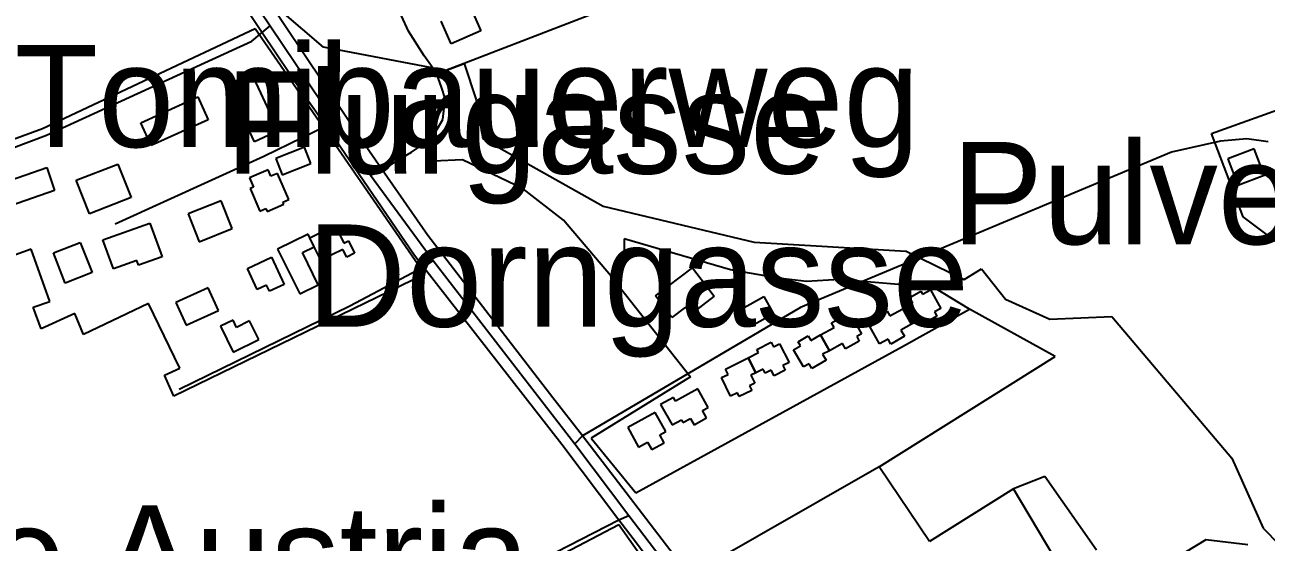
# Model space of a CAD drawing. Extents: x -3657 to 4700, y -7332 to 8131.
# Drawn here: x 1614 to 2141, y -1244 to -1024 of the extents above; entities that cross this region are included whole.
import ezdxf

# ---------------------------------------------------------------- set-up
doc = ezdxf.new("R2010")
doc.units = 0
for name, color, linetype in [('OSM_BUILDING_DETACHED', 9, 'CONTINUOUS'), ('OSM_BUILDING_YES', 9, 'CONTINUOUS'), ('OSM_HIGHWAY_CYCLEWAY', 8, 'CONTINUOUS'), ('OSM_HIGHWAY_FOOTWAY', 8, 'CONTINUOUS'), ('OSM_HIGHWAY_RESIDENTIAL', 8, 'CONTINUOUS'), ('OSM_HIGHWAY_SECONDARY', 8, 'CONTINUOUS'), ('OSM_HIGHWAY_SERVICE', 8, 'CONTINUOUS'), ('OSM_LABELS', 8, 'CONTINUOUS'), ('OSM_LANDUSE_FARMYARD', 3, 'CONTINUOUS'), ('OSM_LANDUSE_FOREST', 3, 'CONTINUOUS'), ('OSM_LANDUSE_RESIDENTIAL', 3, 'CONTINUOUS')]:
    doc.layers.add(name, color=color, linetype=linetype)

msp = doc.modelspace()

# ---------------------------------------------------------------- linework, layer by layer
at = {"layer": 'OSM_BUILDING_DETACHED'}
for p, q in [((1881.654277, -1139.487357), (1897.316189, -1127.467186)), ((1897.316189, -1127.467186), (1906.607155, -1139.598552)), ((1888.64715, -1148.605341), (1881.654277, -1139.487357)), ((1906.607155, -1139.598552), (1896.656341, -1147.226524)), ((1894.358249, -1144.235381), (1888.64715, -1148.605341)), ((1896.656341, -1147.226524), (1894.358249, -1144.235381))]:
    msp.add_line(p, q, dxfattribs=at)
at = {"layer": 'OSM_BUILDING_YES'}
for p, q in [((1803.367466, -1017.306372), (1807.53892, -1026.835777)), ((1794.910792, -1032.362165), (1790.739338, -1022.843879)), ((1807.53892, -1026.835777), (1794.910792, -1032.362165)), ((1700.165701, -1049.664095), (1710.192359, -1044.982789)), ((1710.192359, -1044.982789), (1721.58422, -1069.401195)), ((1711.557562, -1074.082501), (1700.165701, -1049.664095)), ((1663.350725, -1065.943033), (1687.552741, -1054.956974)), ((1687.552741, -1054.956974), (1691.93656, -1064.619813)), ((1667.726959, -1075.605872), (1663.350725, -1065.943033)), ((1691.93656, -1064.619813), (1667.726959, -1075.605872)), ((1721.58422, -1069.401195), (1711.557562, -1074.082501)), ((1732.801638, -1076.361997), (1720.605824, -1081.154499)), ((1735.486537, -1083.200485), (1732.801638, -1076.361997)), ((2135.756486, -1077.029167), (2124.569405, -1081.221216)), ((2139.958277, -1088.237616), (2135.756486, -1077.029167)), ((1596.827415, -1094.231022), (1623.380614, -1084.990724)), ((1623.380614, -1084.990724), (1626.732946, -1094.631324)), ((1635.887391, -1090.361439), (1653.581939, -1083.445114)), ((1653.581939, -1083.445114), (1659.156518, -1097.700304)), ((1720.605824, -1081.154499), (1723.283139, -1087.992987)), ((1723.283139, -1087.992987), (1735.486537, -1083.200485)), ((2124.569405, -1081.221216), (2128.771197, -1092.429664)), ((1717.261077, -1085.947), (1709.441497, -1089.305087)), ((1709.441497, -1089.305087), (1711.117663, -1093.219148)), ((1718.421499, -1088.660156), (1717.261077, -1085.947)), ((1721.303594, -1087.425893), (1718.421499, -1088.660156)), ((1726.066636, -1098.534266), (1721.303594, -1087.425893)), ((2128.771197, -1092.429664), (2139.958277, -1088.237616)), ((1626.732946, -1094.631324), (1600.179746, -1103.871622)), ((1641.454385, -1104.616628), (1635.887391, -1090.361439)), ((1711.117663, -1093.219148), (1709.623524, -1093.852959)), ((1709.623524, -1093.852959), (1713.734302, -1103.449081)), ((1659.156518, -1097.700304), (1641.454385, -1104.616628)), ((1697.35945, -1099.056882), (1683.358534, -1104.627748)), ((1702.054232, -1110.865783), (1697.35945, -1099.056882)), ((1716.836347, -1103.560276), (1723.905065, -1100.524655)), ((1723.525842, -1099.623976), (1726.066636, -1098.534266)), ((1723.905065, -1100.524655), (1723.525842, -1099.623976)), ((1683.358534, -1104.627748), (1688.053316, -1116.436649)), ((1713.734302, -1103.449081), (1716.313019, -1102.337132)), ((1716.313019, -1102.337132), (1716.836347, -1103.560276)), ((1647.233745, -1115.636045), (1667.165709, -1108.497331)), ((1667.165709, -1108.497331), (1672.292805, -1122.819238)), ((1688.053316, -1116.436649), (1702.054232, -1110.865783)), ((1735.001132, -1114.757606), (1745.733145, -1109.453608)), ((1745.733145, -1109.453608), (1749.487453, -1117.05934)), ((1651.655486, -1128.000921), (1647.233745, -1115.636045)), ((1734.25027, -1113.245355), (1721.318763, -1119.650182)), ((1735.001132, -1114.757606), (1734.25027, -1113.245355)), ((1736.874494, -1118.549353), (1735.001132, -1114.757606)), ((1736.874494, -1118.549353), (1735.001132, -1114.757606)), ((1749.487453, -1117.05934), (1751.436659, -1116.091945)), ((1751.436659, -1116.091945), (1754.022961, -1121.340345)), ((1626.171696, -1121.206911), (1637.502881, -1116.714636)), ((1631.260869, -1134.038806), (1626.171696, -1121.206911)), ((1637.502881, -1116.714636), (1642.58447, -1129.546531)), ((1721.318763, -1119.650182), (1730.723495, -1138.631156)), ((1731.830827, -1121.051238), (1736.874494, -1118.549353)), ((1738.603751, -1134.728214), (1731.830827, -1121.051238)), ((1739.733836, -1124.342608), (1736.874494, -1118.549353)), ((1749.062723, -1119.739138), (1739.733836, -1124.342608)), ((1750.670629, -1122.99715), (1749.062723, -1119.739138)), ((1754.022961, -1121.340345), (1750.670629, -1122.99715)), ((1661.613884, -1124.431564), (1651.655486, -1128.000921)), ((1662.319238, -1126.388595), (1661.613884, -1124.431564)), ((1672.292805, -1122.819238), (1662.319238, -1126.388595)), ((1708.516193, -1127.756292), (1718.777969, -1123.052747)), ((1718.777969, -1123.052747), (1724.056754, -1134.561422)), ((1642.58447, -1129.546531), (1631.260869, -1134.038806)), ((1712.626971, -1136.740843), (1708.516193, -1127.756292)), ((1691.807624, -1136.006956), (1678.13284, -1142.27835)), ((1696.214196, -1145.625317), (1691.807624, -1136.006956)), ((1716.661904, -1134.883887), (1712.626971, -1136.740843)), ((1717.822327, -1137.419132), (1716.661904, -1134.883887)), ((1724.056754, -1134.561422), (1717.822327, -1137.419132)), ((1730.723495, -1138.631156), (1738.603751, -1134.728214)), ((1989.528071, -1140.154527), (1994.306281, -1137.496968)), ((1994.306281, -1137.496968), (1995.004052, -1138.753471)), ((1995.004052, -1138.753471), (1998.326046, -1136.907635)), ((1998.326046, -1136.907635), (2002.709865, -1144.802475)), ((1678.13284, -1142.27835), (1682.539412, -1151.896711)), ((1918.249303, -1144.891431), (1927.600944, -1139.698628)), ((1927.600944, -1139.698628), (1931.696553, -1147.081971)), ((1986.5853, -1144.924789), (1990.862936, -1142.545218)), ((1990.862936, -1142.545218), (1989.528071, -1140.154527)), ((1682.539412, -1151.896711), (1696.214196, -1145.625317)), ((1922.337327, -1152.274774), (1918.249303, -1144.891431)), ((1931.696553, -1147.081971), (1922.337327, -1152.274774)), ((1956.315714, -1150.851479), (1961.177354, -1148.160561)), ((1961.177354, -1148.160561), (1962.519804, -1150.584611)), ((1975.163101, -1148.672058), (1979.95648, -1145.947782)), ((1979.95648, -1145.947782), (1981.101734, -1147.97153)), ((1981.101734, -1147.97153), (1986.5853, -1144.924789)), ((1990.24101, -1151.507529), (1986.5853, -1144.924789)), ((1986.5853, -1144.924789), (1990.24101, -1151.507529)), ((2001.08679, -1148.104964), (1995.648731, -1151.129466)), ((2002.709865, -1144.802475), (2000.062888, -1146.270248)), ((2000.062888, -1146.270248), (2001.08679, -1148.104964)), ((1702.42587, -1149.72841), (1697.093994, -1152.36373)), ((1697.093994, -1152.36373), (1702.486546, -1163.283072)), ((1703.942762, -1152.808509), (1702.42587, -1149.72841)), ((1709.46425, -1150.073114), (1703.942762, -1152.808509)), ((1713.33991, -1157.912357), (1709.46425, -1150.073114)), ((1951.727115, -1156.010923), (1957.43063, -1152.852987)), ((1957.43063, -1152.852987), (1956.315714, -1150.851479)), ((1962.519804, -1150.584611), (1965.379146, -1149.005643)), ((1965.379146, -1149.005643), (1969.034856, -1155.599502)), ((1972.554046, -1152.441566), (1976.149081, -1150.39558)), ((1976.763422, -1159.858268), (1972.554046, -1152.441566)), ((1976.149081, -1150.39558), (1975.163101, -1148.672058)), ((1990.24101, -1151.507529), (1985.819269, -1153.998295)), ((1994.533815, -1149.127957), (1990.24101, -1151.507529)), ((1995.648731, -1151.129466), (1994.533815, -1149.127957)), ((1702.486546, -1163.283072), (1713.33991, -1157.912357)), ((1942.147941, -1158.913111), (1946.486252, -1156.422345)), ((1946.486252, -1156.422345), (1947.639091, -1158.434973)), ((1947.639091, -1158.434973), (1951.727115, -1156.010923)), ((1955.451086, -1162.738216), (1951.727115, -1156.010923)), ((1951.727115, -1156.010923), (1955.451086, -1162.738216)), ((1968.132305, -1158.624004), (1962.269517, -1161.882015)), ((1969.034856, -1155.599502), (1967.062896, -1156.689212)), ((1967.062896, -1156.689212), (1968.132305, -1158.624004)), ((1980.335704, -1157.83452), (1976.763422, -1159.858268)), ((1981.503711, -1159.891626), (1980.335704, -1157.83452)), ((1987.298239, -1156.611376), (1981.503711, -1159.891626)), ((1985.819269, -1153.998295), (1987.298239, -1156.611376)), ((1920.934202, -1165.71824), (1925.355943, -1163.460983)), ((1924.703679, -1162.193361), (1930.75608, -1159.102142)), ((1925.355943, -1163.460983), (1924.703679, -1162.193361)), ((1930.75608, -1159.102142), (1931.787566, -1161.137009)), ((1931.787566, -1161.137009), (1934.351114, -1159.824909)), ((1934.351114, -1159.824909), (1938.35571, -1167.69751)), ((1940.274579, -1162.304556), (1943.149089, -1160.647752)), ((1944.461201, -1169.598943), (1940.274579, -1162.304556)), ((1943.149089, -1160.647752), (1942.147941, -1158.913111)), ((1955.451086, -1162.738216), (1952.576575, -1164.18375)), ((1961.033249, -1159.646997), (1955.451086, -1162.738216)), ((1962.269517, -1161.882015), (1961.033249, -1159.646997)), ((1911.400534, -1170.488503), (1916.209083, -1168.175648)), ((1916.209083, -1168.175648), (1920.934202, -1165.71824)), ((1920.934202, -1165.71824), (1924.218274, -1172.156427)), ((1924.218274, -1172.156427), (1920.934202, -1165.71824)), ((1938.35571, -1167.69751), (1935.701148, -1169.054088)), ((1935.701148, -1169.054088), (1936.709882, -1171.033358)), ((1946.880644, -1168.220126), (1944.461201, -1169.598943)), ((1948.056236, -1170.266113), (1946.880644, -1168.220126)), ((1954.085883, -1166.796831), (1948.056236, -1170.266113)), ((1952.576575, -1164.18375), (1954.085883, -1166.796831)), ((1909.640939, -1174.124577), (1912.492697, -1172.756879)), ((1913.463508, -1182.086134), (1909.640939, -1174.124577)), ((1912.492697, -1172.756879), (1911.400534, -1170.488503)), ((1924.218274, -1172.156427), (1922.140131, -1173.157181)), ((1922.140131, -1173.157181), (1923.778375, -1176.559746)), ((1927.380994, -1170.5441), (1924.218274, -1172.156427)), ((1928.238038, -1172.234263), (1927.380994, -1170.5441)), ((1930.75608, -1170.955521), (1928.238038, -1172.234263)), ((1932.0151, -1173.435168), (1930.75608, -1170.955521)), ((1936.709882, -1171.033358), (1932.0151, -1173.435168)), ((1899.576359, -1178.861481), (1890.201965, -1184.14324)), ((1904.036022, -1186.76744), (1899.576359, -1178.861481)), ((1922.504186, -1179.573128), (1917.217816, -1182.119492)), ((1923.778375, -1176.559746), (1921.563712, -1177.616098)), ((1921.563712, -1177.616098), (1922.504186, -1179.573128)), ((1889.299414, -1182.542033), (1883.838602, -1185.622132)), ((1890.201965, -1184.14324), (1889.299414, -1182.542033)), ((1916.504877, -1180.62948), (1913.463508, -1182.086134)), ((1917.217816, -1182.119492), (1916.504877, -1180.62948)), ((1881.525341, -1188.924622), (1869.875608, -1195.362808)), ((1886.022926, -1197.052971), (1881.525341, -1188.924622)), ((1883.838602, -1185.622132), (1888.707826, -1194.261978)), ((1901.555903, -1188.168496), (1904.036022, -1186.76744)), ((1903.300329, -1191.259715), (1901.555903, -1188.168496)), ((1869.875608, -1195.362808), (1874.479376, -1203.702427)), ((1888.707826, -1194.261978), (1892.651746, -1192.03808)), ((1892.651746, -1192.03808), (1893.334347, -1193.250104)), ((1893.334347, -1193.250104), (1896.481899, -1191.482105)), ((1896.481899, -1191.482105), (1898.029129, -1194.22862)), ((1898.029129, -1194.22862), (1903.300329, -1191.259715)), ((1883.51247, -1198.442907), (1886.022926, -1197.052971)), ((1885.347909, -1201.778755), (1883.51247, -1198.442907)), ((1874.479376, -1203.702427), (1878.347452, -1201.567485)), ((1878.347452, -1201.567485), (1880.076709, -1204.692062)), ((1880.076709, -1204.692062), (1885.347909, -1201.778755))]:
    msp.add_line(p, q, dxfattribs=at)
at = {"layer": 'OSM_HIGHWAY_CYCLEWAY'}
for p, q in [((1693.104567, -995.223059), (1714.834049, -1027.569664)), ((1714.834049, -1027.569664), (1732.521013, -1053.889503)), ((1732.521013, -1053.889503), (1741.994005, -1067.244013)), ((1741.994005, -1067.244013), (1779.408153, -1122.129829)), ((1779.408153, -1122.129829), (1783.298982, -1127.133601)), ((1783.298982, -1127.133601), (1841.911699, -1202.379208)), ((1841.911699, -1202.379208), (1866.159222, -1234.470064)), ((1866.159222, -1234.470064), (1872.234376, -1242.509457)), ((1872.234376, -1242.509457), (1895.442827, -1273.188137))]:
    msp.add_line(p, q, dxfattribs=at)
at = {"layer": 'OSM_HIGHWAY_FOOTWAY'}
for p, q in [((1757.549735, -1074.015784), (1705.209367, -995.912468)), ((1765.756123, -1085.913642), (1757.549735, -1074.015784)), ((1785.028239, -1113.868046), (1765.756123, -1085.913642)), ((1838.111884, -1182.686586), (1785.028239, -1113.868046)), ((1850.747597, -1198.887687), (1838.111884, -1182.686586)), ((1899.614281, -1262.769172), (1850.747597, -1198.887687))]:
    msp.add_line(p, q, dxfattribs=at)
at = {"layer": 'OSM_HIGHWAY_RESIDENTIAL'}
for p, q in [((1776.859774, -1027.080406), (1773.954925, -1020.475427)), ((1783.572022, -1037.454893), (1776.859774, -1027.080406)), ((1788.759794, -1044.882714), (1783.572022, -1037.454893)), ((1790.951703, -1051.276422), (1788.759794, -1044.882714)), ((1792.218308, -1055.157125), (1790.951703, -1051.276422)), ((1791.98319, -1059.604922), (1792.218308, -1055.157125)), ((1791.444693, -1064.553096), (1791.98319, -1059.604922)), ((1788.054439, -1070.324113), (1791.444693, -1064.553096)), ((1783.139708, -1075.049897), (1788.054439, -1070.324113)), ((1773.04479, -1081.321291), (1778.080872, -1078.452462)), ((1778.080872, -1078.452462), (1783.139708, -1075.049897)), ((1765.756123, -1085.913642), (1773.04479, -1081.321291)), ((1760.742794, -1088.215377), (1765.756123, -1085.913642))]:
    msp.add_line(p, q, dxfattribs=at)
at = {"layer": 'OSM_HIGHWAY_SECONDARY'}
for p, q in [((1691.049178, -984.492749), (1718.20155, -1024.745312)), ((1718.20155, -1024.745312), (1745.513195, -1065.3537)), ((1745.513195, -1065.3537), (1760.742794, -1088.215377)), ((1760.742794, -1088.215377), (1787.379422, -1124.353728)), ((1787.379422, -1124.353728), (1847.410434, -1202.268013)), ((1847.410434, -1202.268013), (1870.421689, -1232.724303)), ((1870.421689, -1232.724303), (1885.385832, -1252.394686))]:
    msp.add_line(p, q, dxfattribs=at)
at = {"layer": 'OSM_HIGHWAY_SERVICE'}
for p, q in [((1714.834049, -1027.569664), (1718.20155, -1024.745312)), ((1623.274431, -1071.235911), (1710.336463, -1031.350291)), ((1710.336463, -1031.350291), (1714.834049, -1027.569664)), ((1731.701891, -1072.14771), (1741.994005, -1067.244013)), ((1741.994005, -1067.244013), (1745.513195, -1065.3537)), ((1496.735278, -1118.238007), (1623.274431, -1071.235911)), ((1715.509066, -1080.075908), (1731.701891, -1072.14771)), ((2121.437023, -1073.737797), (2100.617676, -1078.463581)), ((2132.586181, -1072.770401), (2121.437023, -1073.737797)), ((2141.61169, -1074.071382), (2132.586181, -1072.770401)), ((2100.617676, -1078.463581), (1943.224934, -1144.357695)), ((1652.383594, -1108.819796), (1715.509066, -1080.075908)), ((1751.967572, -1143.712764), (1783.298982, -1127.133601)), ((1783.298982, -1127.133601), (1787.379422, -1124.353728)), ((1679.54355, -1179.028273), (1751.967572, -1143.712764)), ((1943.224934, -1144.357695), (1850.747597, -1198.887687)), ((1850.747597, -1198.887687), (1847.410434, -1202.268013)), ((1807.986403, -1264.337021), (1866.159222, -1234.470064)), ((1866.159222, -1234.470064), (1870.421689, -1232.724303))]:
    msp.add_line(p, q, dxfattribs=at)
at = {"layer": 'OSM_LANDUSE_FARMYARD'}
for p, q in [((2117.599285, -1070.424188), (2213.8461, -1035.853686)), ((2131.031366, -1105.828653), (2117.599285, -1070.424188)), ((2160.117776, -1127.81189), (2131.031366, -1105.828653))]:
    msp.add_line(p, q, dxfattribs=at)
at = {"layer": 'OSM_LANDUSE_FOREST'}
for p, q in [((1792.756805, -1043.804123), (1800.538462, -1040.80186)), ((1800.538462, -1040.80186), (1805.544207, -1056.180118)), ((1795.987786, -1055.968848), (1792.756805, -1043.804123)), ((1793.136028, -1069.812616), (1795.987786, -1055.968848)), ((1805.544207, -1056.180118), (1808.395964, -1072.659206)), ((1784.391144, -1078.563657), (1793.136028, -1069.812616)), ((1808.395964, -1072.659206), (1859.454558, -1101.347497)), ((1787.440098, -1082.22197), (1784.391144, -1078.563657)), ((1799.848276, -1081.610398), (1787.440098, -1082.22197)), ((1825.483756, -1094.019752), (1799.848276, -1081.610398)), ((1842.571547, -1107.251948), (1825.483756, -1094.019752)), ((1859.454558, -1101.347497), (1923.535672, -1116.603441)), ((1862.541434, -1130.725197), (1842.571547, -1107.251948)), ((1913.562106, -1128.423462), (1868.396638, -1115.191266)), ((1868.396638, -1115.191266), (1868.396638, -1122.719162)), ((1923.535672, -1116.603441), (1988.026347, -1120.473025)), ((1988.026347, -1120.473025), (2012.637924, -1132.482077)), ((1868.396638, -1122.719162), (1866.773563, -1127.200318)), ((1866.773563, -1127.200318), (1862.541434, -1130.725197)), ((1933.698851, -1131.881624), (1913.562106, -1128.423462)), ((1945.705053, -1133.304919), (1933.698851, -1131.881624)), ((2012.637924, -1132.482077), (2019.964514, -1128.000921)), ((2019.964514, -1128.000921), (2030.135277, -1140.821696)), ((1959.736306, -1132.493196), (1945.705053, -1133.304919)), ((1999.721587, -1135.840164), (1959.736306, -1132.493196)), ((2014.89051, -1145.11382), (1999.721587, -1135.840164)), ((2030.135277, -1140.821696), (2049.050923, -1149.361467)), ((2051.28834, -1165.240102), (2014.89051, -1145.11382)), ((2049.050923, -1149.361467), (2075.29316, -1148.149442)), ((2075.29316, -1148.149442), (2126.154558, -1208.372614)), ((1976.626902, -1212.042047), (2051.28834, -1165.240102)), ((2126.154558, -1208.372614), (2139.579054, -1238.083899)), ((1997.984745, -1243.788198), (1976.626902, -1212.042047)), ((2046.813507, -1216.100662), (2033.586207, -1221.40466)), ((2068.785692, -1247.435392), (2046.813507, -1216.100662)), ((2033.586207, -1221.40466), (1997.984745, -1243.788198)), ((2115.164673, -1242.965356), (2072.145608, -1269.129522)), ((2133.064002, -1245.211493), (2115.164673, -1242.965356)), ((2139.579054, -1238.083899), (2154.224649, -1253.139692))]:
    msp.add_line(p, q, dxfattribs=at)
at = {"layer": 'OSM_LANDUSE_RESIDENTIAL'}
for p, q in [((1740.848751, -1033.763221), (1674.932198, -977.598663)), ((1867.016266, -1015.115832), (1800.538462, -1040.80186)), ((1621.613434, -1068.344843), (1711.754758, -1025.857262)), ((1711.754758, -1025.857262), (1783.769218, -1130.235939)), ((1792.756805, -1043.804123), (1740.848751, -1033.763221)), ((1800.538462, -1040.80186), (1792.756805, -1043.804123)), ((1490.402253, -1116.158662), (1621.613434, -1068.344843)), ((1913.562106, -1128.423462), (1868.396638, -1115.191266)), ((1868.396638, -1115.191266), (1868.396638, -1122.719162)), ((1616.751795, -1119.650182), (1507.725162, -1159.135501)), ((1624.669972, -1141.800212), (1616.751795, -1119.650182)), ((1868.396638, -1122.719162), (1866.773563, -1127.200318)), ((1783.769218, -1130.235939), (1677.359225, -1182.086134)), ((1866.773563, -1127.200318), (1862.541434, -1130.725197)), ((1862.541434, -1130.725197), (1896.489483, -1173.802112)), ((1933.698851, -1131.881624), (1913.562106, -1128.423462)), ((1945.705053, -1133.304919), (1933.698851, -1131.881624)), ((1959.736306, -1132.493196), (1945.705053, -1133.304919)), ((1999.721587, -1135.840164), (1959.736306, -1132.493196)), ((2014.89051, -1145.11382), (1999.721587, -1135.840164)), ((1617.570916, -1144.268739), (1624.669972, -1141.800212)), ((1666.574121, -1142.611935), (1638.92876, -1155.86637)), ((1679.816591, -1170.11044), (1666.574121, -1142.611935)), ((1621.006677, -1153.397843), (1617.570916, -1144.268739)), ((1635.265465, -1146.915178), (1621.006677, -1153.397843)), ((1638.92876, -1155.86637), (1635.265465, -1146.915178)), ((1986.410857, -1160.981337), (2014.89051, -1145.11382)), ((1873.281031, -1223.028106), (1986.410857, -1160.981337)), ((1673.309123, -1173.1683), (1679.816591, -1170.11044)), ((1677.359225, -1182.086134), (1673.309123, -1173.1683)), ((1896.489483, -1173.802112), (1854.365385, -1199.832844)), ((1854.365385, -1199.832844), (1873.281031, -1223.028106)), ((1976.626902, -1212.042047), (1898.302169, -1256.809124)), ((1997.984745, -1243.788198), (1976.626902, -1212.042047)), ((2033.586207, -1221.40466), (1997.984745, -1243.788198)), ((2061.861079, -1268.818176), (2033.586207, -1221.40466)), ((1866.159222, -1236.660604), (1810.026624, -1265.960467)), ((1885.893991, -1264.537172), (1866.159222, -1236.660604))]:
    msp.add_line(p, q, dxfattribs=at)

# ---------------------------------------------------------------- texts
at = {"layer": 'OSM_LABELS'}
for s, p in [('Tomibauerweg', (1609.704174, -1076.27649)), ('Flurgasse', (1699.156189, -1087.522114)), ('Pulvermühlweg', (2007.341643, -1117.514566)), ('Dorngasse', (1733.905203, -1152.520363)), ('WM Fahrzeugteile Austria', (1160.357675, -1271.761135))]:
    msp.add_text(s, height=43.418293, dxfattribs=at).set_placement(p)

doc.saveas('drawing.dxf')
